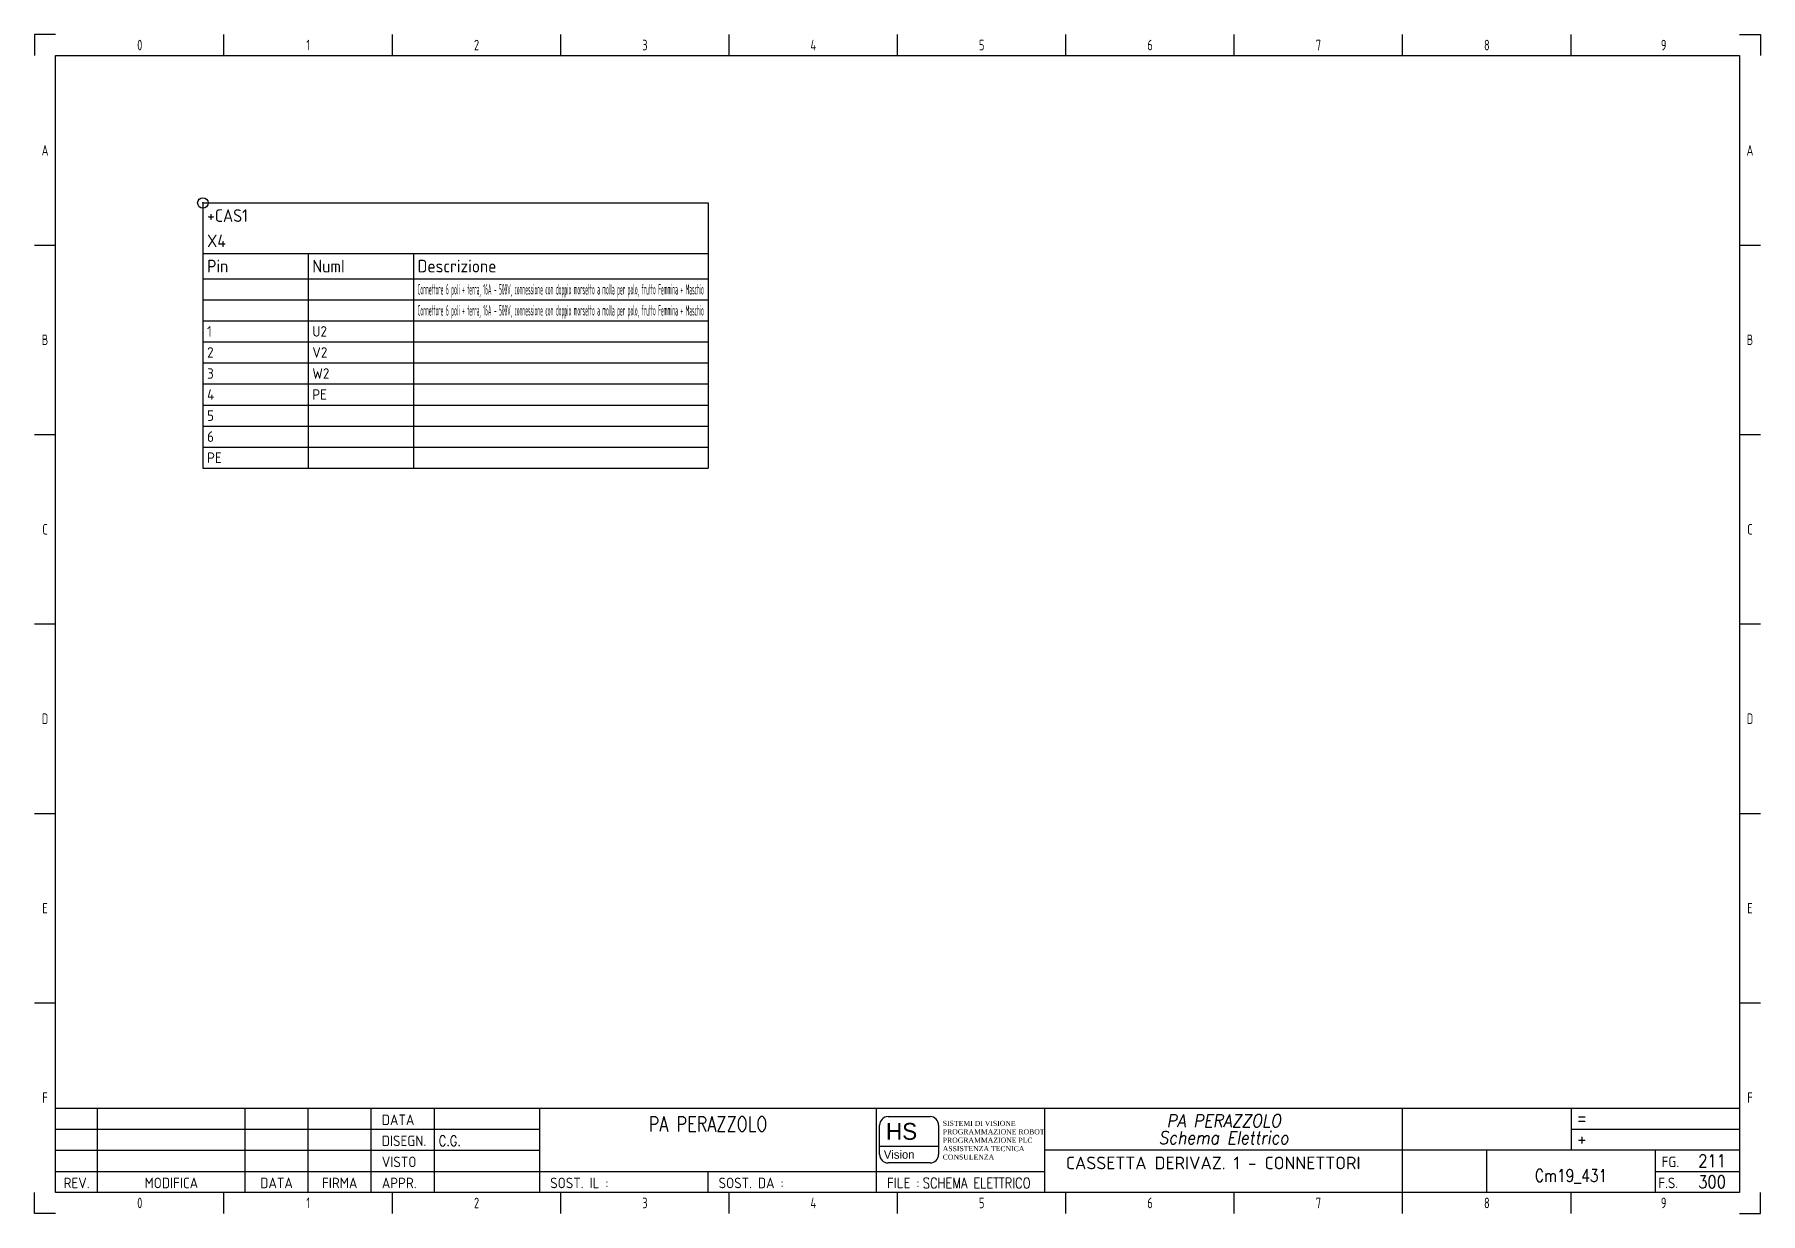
# Model space of a CAD drawing. Extents: x 10 to 420, y 10 to 290.
import ezdxf
from ezdxf.enums import TextEntityAlignment as Align

# ---------------------------------------------------------------- set-up
doc = ezdxf.new("R2010")
doc.units = 0
doc.header["$LTSCALE"] = 10
doc.layers.get('0').update_dxf_attribs({"linetype": 'CONTINUOUS'})
doc.layers.add('211', color=9, linetype='CONTINUOUS')
doc.styles.add('ISO8', font='ISO8.SHX')
doc.styles.add('ROMAND', font='romand')
doc.styles.add('ROMANS', font='romans')
doc.styles.add('SPAC', font='isocp.shx')
doc.styles.add('SPAC_TT', font='isocpeur.ttf')
doc.styles.add('SPAC_TTRAD', font='isocpeui.ttf')

# ---------------------------------------------------------------- blocks, each defined once
blk = doc.blocks.new('MASTER3')
at = {"color": 7}
for p, q in [((55, 285), (55, 290)), ((95, 285), (95, 290)), ((135, 285), (135, 290)), ((175, 285), (175, 290)), ((255, 285), (255, 290)), ((295, 285), (295, 290)), ((335, 285), (335, 290)), ((375, 285), (375, 290)), ((10, 240), (15, 240)), ((415, 240), (420, 240)), ((10, 195), (15, 195)), ((415, 195), (420, 195)), ((10, 105), (15, 105)), ((415, 105), (420, 105)), ((10, 60), (15, 60)), ((415, 60), (420, 60)), ((375, 35), (375, 25)), ((415, 25), (335, 25)), ((355, 15), (355, 25)), ((395, 25), (395, 15)), ((55, 10), (55, 15)), ((95, 10), (95, 15)), ((135, 10), (135, 15)), ((175, 10), (175, 15)), ((255, 10), (255, 15)), ((295, 10), (295, 15)), ((335, 10), (335, 15)), ((375, 10), (375, 15))]:
    blk.add_line(p, q, dxfattribs=at)
at = {"color": 2}
for p, q in [((215, 285), (215, 290)), ((10, 150), (15, 150)), ((415, 150), (420, 150)), ((215, 10), (215, 15))]:
    blk.add_line(p, q, dxfattribs=at)
at = {"color": 2, "linetype": 'Continuous'}
for p, q in [((15, 35), (415, 35)), ((130, 15), (130, 35)), ((210, 15), (210, 35)), ((250, 15), (250, 35)), ((335, 15), (335, 35))]:
    blk.add_line(p, q, dxfattribs=at)
at = {"color": 1, "linetype": 'Continuous'}
for p, q in [((25, 15), (25, 35)), ((60, 15), (60, 35)), ((75, 15), (75, 35)), ((105, 15), (105, 35)), ((15, 30), (130, 30)), ((15, 25), (130, 25)), ((170, 15), (170, 20))]:
    blk.add_line(p, q, dxfattribs=at)
at = {"color": 7, "linetype": 'Continuous'}
for p, q in [((90, 15), (90, 35)), ((15, 20), (90, 20)), ((130, 20), (250, 20))]:
    blk.add_line(p, q, dxfattribs=at)
at = {"color": 1}
for p, q in [((375, 30), (415, 30)), ((90, 20), (130, 20)), ((395, 20), (415, 20))]:
    blk.add_line(p, q, dxfattribs=at)
for points in [[(15, 290), (10, 290), (10, 285)], [(415, 290), (420, 290), (420, 285)], [(15, 10), (10, 10), (10, 15)], [(415, 10), (420, 10), (420, 15)]]:
    blk.add_lwpolyline(points)
at = {"color": 2}
blk.add_lwpolyline([(15, 285), (415, 285), (415, 15), (15, 15)], close=True, dxfattribs=at)
at = {"style": 'ISO8', "width": 0.8}
for s, p in [('0', (35, 287.5)), ('1', (75, 287.5)), ('2', (115, 287.5)), ('3', (155, 287.5)), ('4', (195, 287.5)), ('5', (235, 287.5)), ('6', (275, 287.5)), ('7', (315, 287.5)), ('8', (355, 287.5)), ('9', (397, 287.5)), ('A', (12.5, 262.5)), ('A', (417.5, 262.5)), ('B', (12.5, 217.5)), ('B', (417.5, 217.5)), ('C', (12.5, 172.5)), ('C', (417.5, 172.5)), ('D', (12.5, 127.5)), ('D', (417.5, 127.5)), ('E', (12.5, 82.5)), ('E', (417.5, 82.5)), ('F', (12.5, 37.5)), ('F', (417.5, 37.5)), ('0', (35, 12.5)), ('1', (75, 12.5)), ('2', (115, 12.5)), ('3', (155, 12.5)), ('4', (195, 12.5)), ('5', (235, 12.5)), ('6', (275, 12.5)), ('7', (315, 12.5)), ('8', (355, 12.5)), ('9', (397, 12.5))]:
    blk.add_text(s, height=2.5, dxfattribs=at).set_placement(p, align=Align.MIDDLE)
at = {"color": 1, "style": 'ISO8'}
for s, height, p in [('DATA', 2.5, (92.5, 31)), ('=', 3.5, (376.5, 31)), ('DISEGN.', 2.5, (92.5, 26)), ('+', 3.5, (376.5, 26)), ('VISTO', 2.5, (92.5, 21)), ('FG.', 2.5, (396.5, 21)), ('APPR.', 2.5, (92.5, 16)), ('SOST. IL :', 2.5, (132.5, 16)), ('SOST. DA :', 2.5, (172.5, 16)), ('FILE :', 2.5, (212.5, 16))]:
    blk.add_text(s, height=height, dxfattribs=at).set_placement(p)
for s, p in [('REV.', (20, 16)), ('MODIFICA', (42.5, 16)), ('DATA', (67.5, 16)), ('FIRMA', (82.5, 16))]:
    blk.add_text(s, height=2.5, dxfattribs=at).set_placement(p, align=Align.CENTER)
blk.add_text('F.S.', height=2.5, dxfattribs=at).set_placement((400.43, 16), align=Align.RIGHT)
at = {"color": 7, "style": 'ROMANS', "width": 0.8}
for tag, p in [('DATA', (106, 31)), ('=', (379.5, 31)), ('DISEGNATORE', (106, 26)), ('+', (379.5, 26)), ('VISTO', (106, 21)), ('APPROVATO', (106, 16)), ('SOST-IL', (146.5, 16)), ('SOST-DA', (188, 16)), ('NOME-FILE', (221, 16))]:
    blk.add_attdef(tag, p, '', height=2.5, dxfattribs=at)
at = {"color": 4, "style": 'ROMANS', "width": 0.8}
for tag, p in [('CLIENTE', (170, 29.5)), ('ESECUTORE', (230, 29.5))]:
    blk.add_attdef(tag, text='', height=3.5, dxfattribs=at).set_placement(p, align=Align.CENTER)
at = {"color": 4, "style": 'ROMANS', "oblique": 10, "width": 0.9}
for tag, p in [('IMPIANTO1', (292.5, 30.5)), ('IMPIANTO2', (292.5, 26.5))]:
    blk.add_attdef(tag, text='', height=3, dxfattribs=at).set_placement(p, align=Align.CENTER)
at = {"color": 2, "style": 'ROMANS', "width": 0.8}
blk.add_attdef('NUMERO-DIS', text='', height=3.5, dxfattribs=at).set_placement((355, 27.5), align=Align.CENTER)
at = {"color": 7, "style": 'ROMANS', "width": 0.8}
for tag, height, p in [('CLIENTE-RIGA1', 2.5, (170, 25)), ('ESECUTORE-RIGA1', 2.5, (230, 25)), ('CLIENTE-RIGA2', 2.5, (170, 21.5)), ('ESECUTORE-RIGA2', 2.5, (230, 21.5)), ('COMMESSA', 3, (375, 17.5))]:
    blk.add_attdef(tag, text='', height=height, dxfattribs=at).set_placement(p, align=Align.CENTER)
blk = doc.blocks.new('TITOLO1')
at = {"color": 1}
blk.add_line((335, 25), (250, 25), dxfattribs=at)
at = {"color": 7, "style": 'SPAC_TT'}
blk.add_attdef('_TITOLO', text='', height=3, dxfattribs=at).set_placement((290, 20.5), align=Align.CENTER)
at = {"color": 6, "style": 'SPAC_TTRAD'}
blk.add_attdef('_TITOLO1', text='', height=3, dxfattribs=at).set_placement((290, 16.5), align=Align.CENTER)
blk = doc.blocks.new('_Table')
at = {"color": 2}
blk.add_circle((0, 0), 1.25, dxfattribs=at)
blk.add_point((0, 0))
blk = doc.blocks.new('NUMFG')
at = {"color": 4, "style": 'ROMAND', "width": 0.85}
blk.add_attdef('NUMERO_DI_FOGLIO', text='', height=1, dxfattribs=at).set_placement((0, 0), align=Align.MIDDLE)
blk = doc.blocks.new('NUMFGS')
at = {"color": 4, "style": 'ROMAND', "width": 0.85}
blk.add_attdef('FOGLIO_SEGUENTE', text='', height=1, dxfattribs=at).set_placement((0, 0), align=Align.MIDDLE)

msp = doc.modelspace()

# ---------------------------------------------------------------- linework, layer by layer
at = {"color": 3}
for p, q in [((212.75, 33), (222.75, 33)), ((210.75, 24), (210.75, 31)), ((224.75, 31), (224.75, 24)), ((210.75, 26), (224.75, 26)), ((222.75, 22), (212.75, 22))]:
    msp.add_line(p, q, dxfattribs=at)
for centre, start, end in [((212.75, 31), 90, 180), ((222.75, 31), 0, 90), ((212.75, 24), 180, 270), ((222.75, 24), 270, 0)]:
    msp.add_arc(centre, 2, start, end, dxfattribs=at)
at = {"layer": '211', "color": 1}
for points in [[(50, 250), (170, 250)], [(50, 250), (50, 238)], [(170, 250), (170, 238)], [(50, 238), (170, 238)], [(50, 238), (50, 187)], [(75, 238), (75, 187)], [(100, 238), (100, 187)], [(170, 238), (170, 187)], [(50, 232), (170, 232)], [(50, 227), (170, 227)], [(50, 222), (170, 222)], [(50, 217), (170, 217)], [(50, 212), (170, 212)], [(50, 207), (170, 207)], [(50, 202), (170, 202)], [(50, 197), (170, 197)], [(50, 192), (170, 192)], [(50, 187), (170, 187)]]:
    msp.add_lwpolyline(points, dxfattribs=at)

# ---------------------------------------------------------------- block references
msp.add_blockref('MASTER3', (0, 0)).add_auto_attribs({'IMPIANTO1': 'PA PERAZZOLO', 'IMPIANTO2': 'Schema Elettrico', 'CLIENTE': 'PA PERAZZOLO', 'COMMESSA': 'Cm19_431', 'NOME-FILE': 'SCHEMA ELETTRICO', 'DISEGNATORE': 'C.G.'})
at = {"layer": '211'}
msp.add_blockref('_Table', (50, 250), dxfattribs=at)
msp.add_blockref('TITOLO1', (0, 0), dxfattribs=at).add_auto_attribs({'_TITOLO': 'CASSETTA DERIVAZ. 1 - CONNETTORI'})
at = {"layer": '211', "xscale": 3, "yscale": 3, "zscale": 3}
for name, p, values in [('NUMFG', (408.5, 22.5), {'NUMERO_DI_FOGLIO': '211'}), ('NUMFGS', (408.5, 17.5), {'FOGLIO_SEGUENTE': '300'})]:
    msp.add_blockref(name, p, dxfattribs=at).add_auto_attribs(values)

# ---------------------------------------------------------------- texts
at = {"color": 3, "attachment_point": 1, "style": 'SPAC'}
for s, insert, char_height, width in [('{\\fMICRODOT|b0|i0|c2|p2;HS}', (212.25, 31.5), 4, 10), ('{\\fTimes New Roman|b0|i0|c0|p18;SISTEMI DI VISIONE\\PPROGRAMMAZIONE ROBOT\\PPROGRAMMAZIONE PLC\\PASSISTENZA TECNICA\\PCONSULENZA}', (225.75, 32), 1.2, 26), ('{\\fMICRODOT|b0|i0|c2|p2;Vision}', (211.75, 25), 2, 10)]:
    msp.add_mtext(s, dxfattribs=dict(at, insert=insert, char_height=char_height, width=width))
at = {"layer": '211', "color": 2, "style": 'SPAC'}
for s, p in [('+CAS1', (51, 245.5)), ('X4', (51, 239.5)), ('Pin', (51, 233.5)), ('NumI', (76, 233.5)), ('Descrizione', (101, 233.5))]:
    msp.add_text(s, height=3, dxfattribs=at).set_placement(p)
at = {"layer": '211', "color": 7, "style": 'SPAC', "width": 0.397022}
for p, p2 in [((101, 228.25), (169, 228.25)), ((101, 223.25), (169, 223.25))]:
    msp.add_text('Connettore 6 poli + terra, 16A - 500V, connessione con doppio morsetto a molla per polo, frutto Femmina + Maschio', height=2.5, dxfattribs=at).set_placement(p, p2, align=Align.FIT)
at = {"layer": '211', "color": 7, "style": 'SPAC'}
for s, p in [('1', (51, 218.25)), ('U2', (76, 218.25)), ('2', (51, 213.25)), ('V2', (76, 213.25)), ('3', (51, 208.25)), ('W2', (76, 208.25)), ('4', (51, 203.25)), ('PE', (76, 203.25)), ('5', (51, 198.25)), ('6', (51, 193.25)), ('PE', (51, 188.25))]:
    msp.add_text(s, height=2.5, dxfattribs=at).set_placement(p)

doc.saveas('drawing.dxf')
